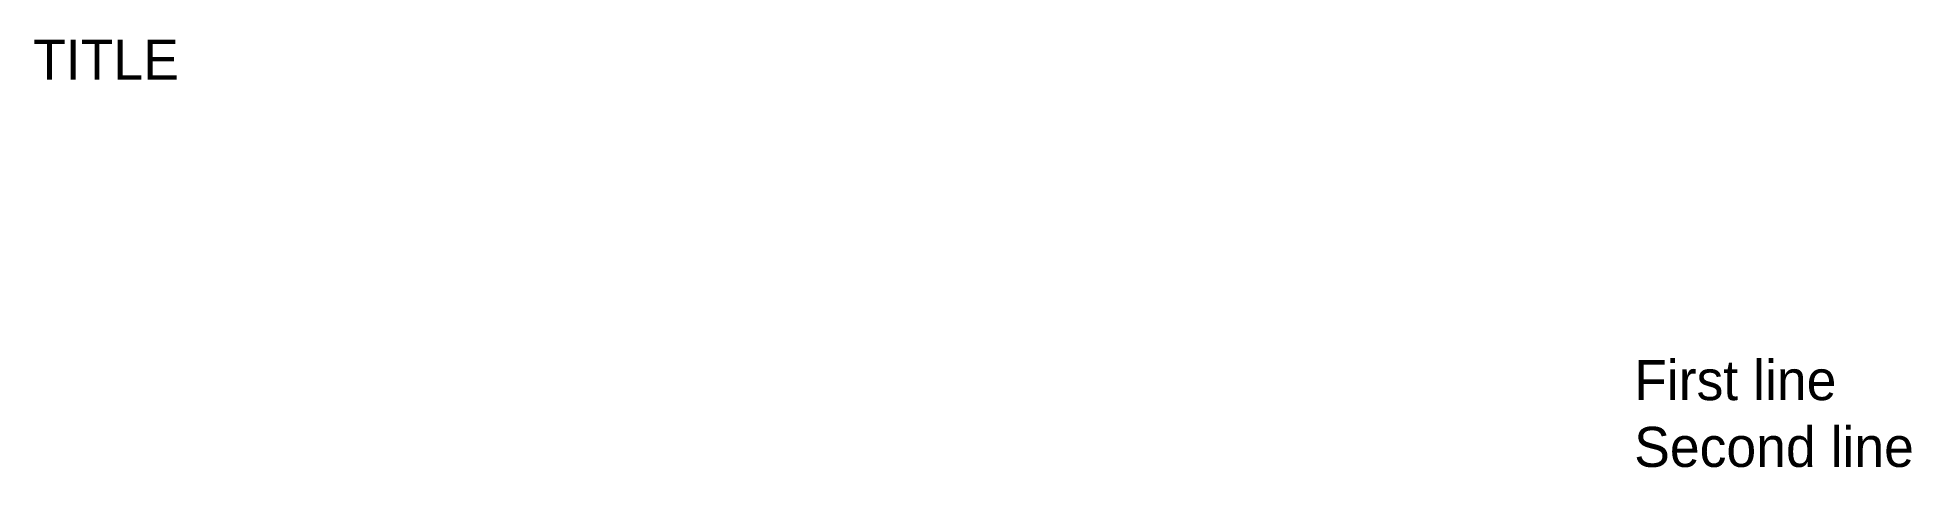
# Model space of a CAD drawing. Header units: millimetres. Extents: x 0 to 117, y -7 to 20.
import ezdxf
from ezdxf.enums import TextEntityAlignment as Align

# ---------------------------------------------------------------- set-up
doc = ezdxf.new("R2018")
doc.units = ezdxf.units.MM

# ---------------------------------------------------------------- blocks, each defined once
blk = doc.blocks.new('LABEL')
blk.add_attdef('NOTE', text='', height=2.5).set_placement((0, 0), align=Align.TOP_LEFT)
at = {"flags": 2}
blk.add_attdef('FIXED', text='', height=2.5, dxfattribs=at).set_placement((0, -10), align=Align.TOP_LEFT)

msp = doc.modelspace()

# ---------------------------------------------------------------- block references
at = {"color": 1}
ref = msp.add_blockref('LABEL', (100, 0), dxfattribs=at)
lines = msp.add_mtext('First line\\PSecond line', dxfattribs={"color": 3, "insert": (100, 0), "char_height": 2.5, "attachment_point": 1})
ref.add_attrib('NOTE', '', (100, 0)).embed_mtext(lines)

# ---------------------------------------------------------------- texts
msp.add_attdef('TITLE', text='', height=2.5).set_placement((0, 20), align=Align.TOP_LEFT)

doc.saveas('drawing.dxf')
